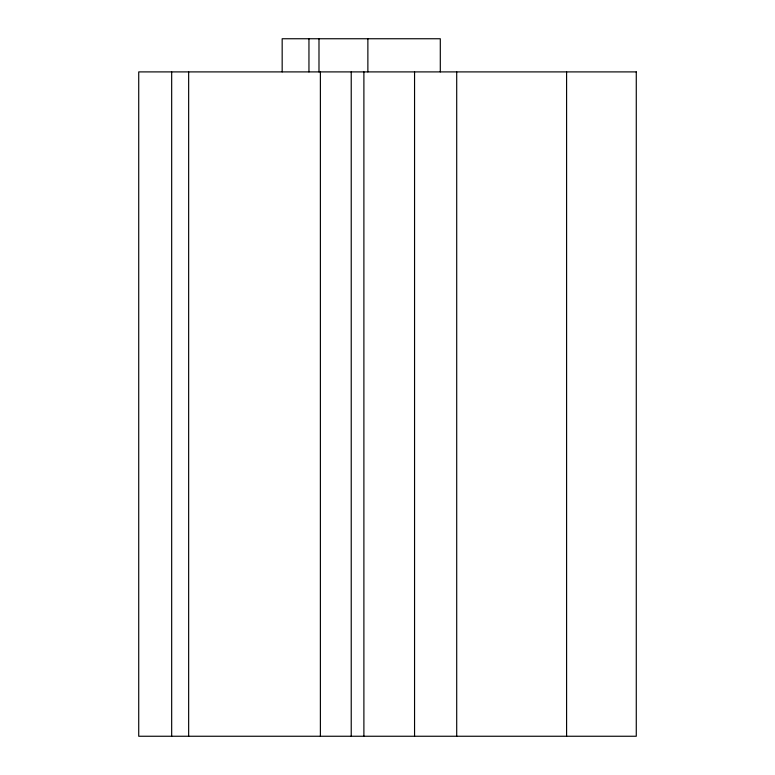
<?xml version="1.0" encoding="UTF-8"?>
<svg xmlns="http://www.w3.org/2000/svg" width="775" height="775" viewBox="0 0 775 775"><rect width="100%" height="100%" fill="white"/><g stroke="black" fill="none" stroke-linecap="round" stroke-linejoin="round"><path stroke-width="1.16" d="M566.593 71.901L566.593 736.25M456.707 71.901L456.707 736.25M440.297 71.901L440.297 38.75L282.168 38.75L282.168 71.901M414.557 71.901L414.557 736.25M367.873 38.75L367.873 71.901M363.892 71.901L363.892 736.25M351.23 71.901L351.23 736.25M320.385 71.901L320.385 736.25M318.99 38.75L318.99 71.901M308.954 38.75L308.954 71.901M188.654 71.901L188.654 736.25M171.672 71.901L171.672 736.25M636.275 71.901L138.725 71.901L138.725 736.25L636.275 736.25L636.275 71.901"/></g></svg>
